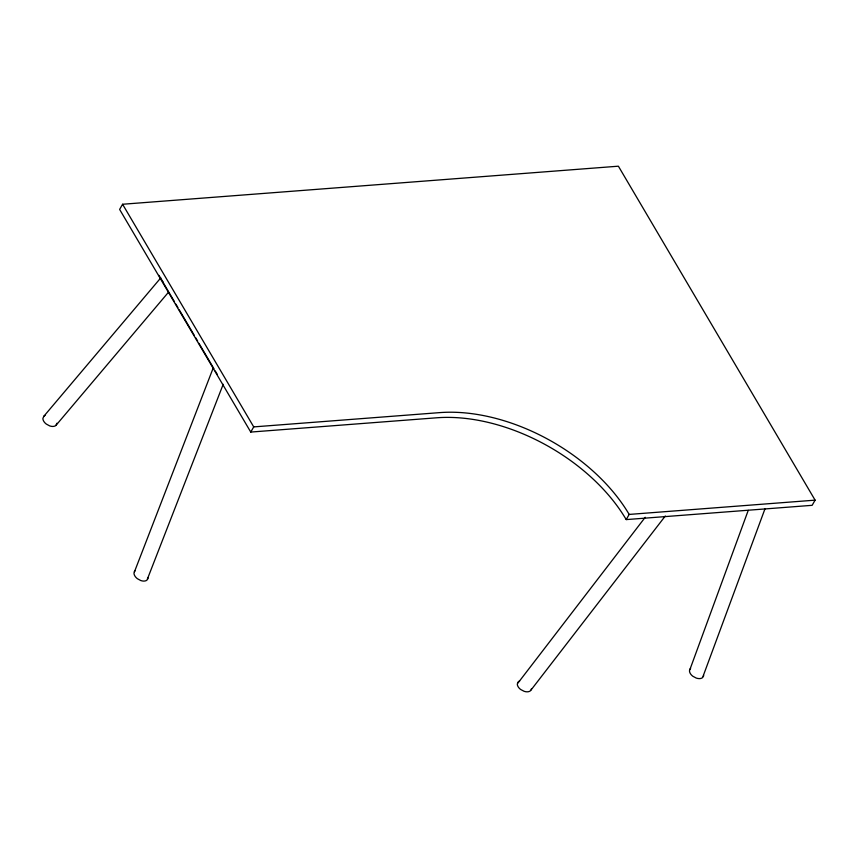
<?xml version="1.0" encoding="UTF-8"?>
<svg xmlns="http://www.w3.org/2000/svg" width="858" height="858" viewBox="0 0 858 858"><rect width="100%" height="100%" fill="white"/><g stroke="black" fill="none" stroke-linecap="round" stroke-linejoin="round"><path stroke-width="1.29" d="M56.96 423.198L55.909 425.439A7.518 4.676 29.8 0 1 49.721 425.922L46.225 424.024A7.829 4.869 29.8 0 1 42.9 418.372L43.951 416.13L160.746 277.906M213.106 368.243L133.987 573.015A7.829 4.869 29.8 0 0 137.312 578.667L140.798 580.555A7.518 4.676 29.8 0 0 146.997 580.083L223.198 384.298M147.748 579.086L148.048 577.842M645.227 517.299L517.32 683.88A7.518 4.676 29.8 0 0 520.591 689.446L524.099 691.301A7.829 4.869 29.8 0 0 530.394 690.819L665.304 516.001M531.177 689.843L531.499 688.609M748.24 510.371L689.5 670.656A7.518 4.676 29.8 0 0 692.781 676.222L696.288 678.088A7.829 4.869 29.8 0 0 702.584 677.606L764.993 508.794M703.367 676.619L703.678 675.385M122.587 204.258L119.627 209.427L250.761 432.067L436.69 417.792A152.209 94.755 29.8 0 1 626.211 519.594L812.14 505.319L815.1 500.15L618.393 166.195L122.587 204.258L253.721 426.898L250.761 432.067M626.211 519.594L629.171 514.425L815.1 500.15M134.277 571.76L135.038 570.763M517.642 682.646L518.425 681.67A7.829 4.869 29.8 0 1 519.616 680.995M689.821 669.433L690.604 668.446M55.909 425.439L168.382 292.342M253.721 426.898L439.65 412.623A152.209 94.755 29.8 0 1 629.171 514.425M163.331 282.443L158.934 275.343M162.934 282.153L174.496 301.769M175.858 304.086L177.896 307.55M179.258 309.856L194.219 335.253M195.57 337.559L197.619 341.023M198.97 343.329L213.932 368.726M215.283 371.01L217.278 374.399M43.951 416.13A7.518 4.676 29.8 0 1 45.109 415.444"/></g></svg>
